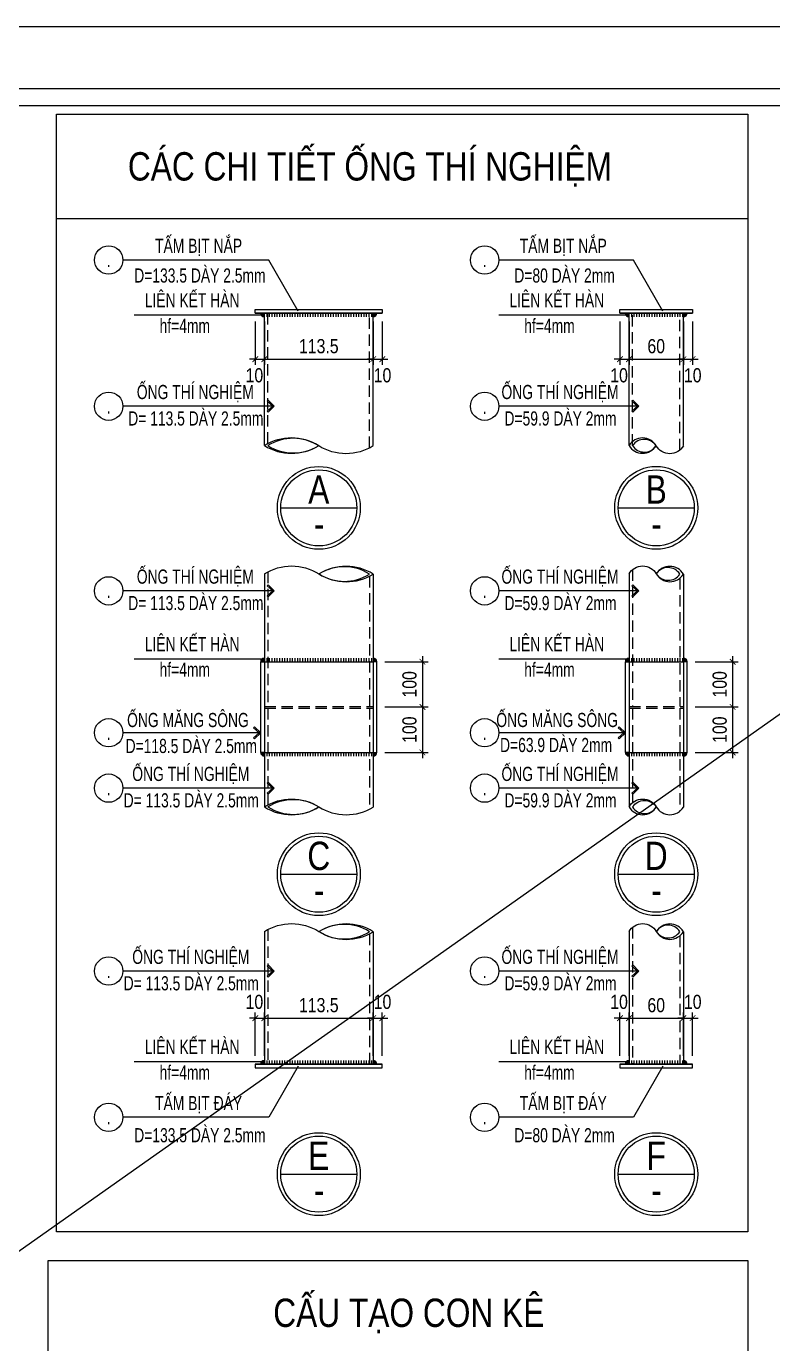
# Model space of a CAD drawing. Extents: x 171424 to 249266, y 74893 to 149166.
# Drawn here: x 207378 to 210668, y 83934 to 89743 of the extents above; entities that cross this region are included whole.
import ezdxf
from ezdxf.enums import TextEntityAlignment as Align

# ---------------------------------------------------------------- set-up
doc = ezdxf.new("R2010")
doc.units = 0
doc.header["$LTSCALE"] = 500
doc.header["$MEASUREMENT"] = 0
doc.header["$PDMODE"] = 3
doc.linetypes.add('HIDDEN', pattern=[0.375, 0.25, -0.125])
doc.layers.get('0').update_dxf_attribs({"linetype": 'CONTINUOUS'})
doc.layers.get('DEFPOINTS').update_dxf_attribs({"linetype": 'CONTINUOUS'})
for name, color, linetype in [('02.CDC.DIM', 1, 'CONTINUOUS'), ('03.CDC.BORDER', 3, 'CONTINUOUS'), ('04.CDC.HIDDEN', 8, 'HIDDEN'), ('05.CDC.STEEL', 4, 'CONTINUOUS'), ('06.CDC.TEXT', 2, 'CONTINUOUS'), ('10.CDC.HATCH', 9, 'CONTINUOUS'), ('11.CDC.NOTE', 8, 'CONTINUOUS'), ('CDC-KHUNGTEN', 7, 'CONTINUOUS'), ('CDC.10.HATCH', 9, 'CONTINUOUS')]:
    doc.layers.add(name, color=color, linetype=linetype)
doc.layers.add('KCS_Plotter', color=11, linetype='CONTINUOUS', plot=False)
doc.styles.add('ARIAL', font='arial.ttf', dxfattribs={"width": 0.8})
doc.dimstyles.new('DIM25', dxfattribs={"dimscale": 25, "dimtxt": 2.5, "dimasz": 1, "dimexe": 1, "dimexo": 0, "dimgap": 1, "dimtad": 1, "dimdec": 0, "dimdsep": 46, "dimtxsty": 'ARIAL', "dimblk": 'ARCHTICK', "dimcen": 1, "dimdle": 1, "dimclrd": 1, "dimclre": 1, "dimclrt": 2, "dimadec": 0, "dimazin": 0, "dimtfac": 1, "dimtdec": 0, "dimtix": 1, "dimtmove": 2, "dimatfit": 3, "dimldrblk": 'ARCHTICK', "dimfxl": 1, "dimtolj": 1, "dimtzin": 0, "dimarcsym": 0})

# ---------------------------------------------------------------- blocks, each defined once
blk = doc.blocks.new('_ArchTick')
at = {"color": 0, "linetype": 'ByBlock', "const_width": 0.15}
blk.add_lwpolyline([(-0.5, -0.5), (0.5, 0.5)], dxfattribs=at)
blk = doc.blocks.new('*D928')
at = {"layer": '02.CDC.DIM', "color": 1, "lineweight": -2, "transparency": 16777216}
for p, q in [((210326.5, 86940.9), (210516.8, 86940.9)), ((210491.8, 86965.9), (210491.8, 86716.3)), ((210326.5, 86741.3), (210516.8, 86741.3))]:
    blk.add_line(p, q, dxfattribs=at)
at = {"layer": 'DEFPOINTS', "color": 0, "transparency": 16777216}
for p in [(210326.5, 86940.9), (210326.5, 86741.3), (210491.8, 86741.3)]:
    blk.add_point(p, dxfattribs=at)
at = {"layer": '02.CDC.DIM', "color": 1, "lineweight": -2, "transparency": 16777216, "xscale": 25, "yscale": 25, "zscale": 25}
for p, rotation in [((210491.8, 86940.9), 90), ((210491.8, 86741.3), 270)]:
    blk.add_blockref('_ArchTick', p, dxfattribs=dict(at, rotation=rotation))
at = {"layer": '02.CDC.DIM', "color": 2, "transparency": 16777216, "insert": (210434.9, 86841.1), "char_height": 62.5, "attachment_point": 5, "rotation": 90, "style": 'ARIAL'}
blk.add_mtext('\\A1;100', dxfattribs=at)
blk = doc.blocks.new('*D929')
at = {"layer": '02.CDC.DIM', "color": 1, "lineweight": -2, "transparency": 16777216}
for p, q in [((210326.5, 86741.3), (210516.8, 86741.3)), ((210491.8, 86766.3), (210491.8, 86515.9)), ((210326.5, 86540.9), (210516.8, 86540.9))]:
    blk.add_line(p, q, dxfattribs=at)
at = {"layer": 'DEFPOINTS', "color": 0, "transparency": 16777216}
for p in [(210326.5, 86741.3), (210326.5, 86540.9), (210491.8, 86540.9)]:
    blk.add_point(p, dxfattribs=at)
at = {"layer": '02.CDC.DIM', "color": 1, "lineweight": -2, "transparency": 16777216, "xscale": 25, "yscale": 25, "zscale": 25}
for p, rotation in [((210491.8, 86741.3), 90), ((210491.8, 86540.9), 270)]:
    blk.add_blockref('_ArchTick', p, dxfattribs=dict(at, rotation=rotation))
at = {"layer": '02.CDC.DIM', "color": 2, "transparency": 16777216, "insert": (210434.9, 86641.1), "char_height": 62.5, "attachment_point": 5, "rotation": 90, "style": 'ARIAL'}
blk.add_mtext('\\A1;100', dxfattribs=at)
blk = doc.blocks.new('*D930')
at = {"layer": '02.CDC.DIM', "color": 1, "lineweight": -2, "transparency": 16777216}
for p, q in [((208958.9, 86940.9), (209149.3, 86940.9)), ((209124.3, 86965.9), (209124.3, 86716.3)), ((208958.9, 86741.3), (209149.3, 86741.3))]:
    blk.add_line(p, q, dxfattribs=at)
at = {"layer": 'DEFPOINTS', "color": 0, "transparency": 16777216}
for p in [(208958.9, 86940.9), (208958.9, 86741.3), (209124.3, 86741.3)]:
    blk.add_point(p, dxfattribs=at)
at = {"layer": '02.CDC.DIM', "color": 1, "lineweight": -2, "transparency": 16777216, "xscale": 25, "yscale": 25, "zscale": 25}
for p, rotation in [((209124.3, 86940.9), 90), ((209124.3, 86741.3), 270)]:
    blk.add_blockref('_ArchTick', p, dxfattribs=dict(at, rotation=rotation))
at = {"layer": '02.CDC.DIM', "color": 2, "transparency": 16777216, "insert": (209067.4, 86841.1), "char_height": 62.5, "attachment_point": 5, "rotation": 90, "style": 'ARIAL'}
blk.add_mtext('\\A1;100', dxfattribs=at)
blk = doc.blocks.new('*D931')
at = {"layer": '02.CDC.DIM', "color": 1, "lineweight": -2, "transparency": 16777216}
for p, q in [((208958.9, 86741.3), (209149.3, 86741.3)), ((209124.3, 86766.3), (209124.3, 86515.9)), ((208958.9, 86540.9), (209149.3, 86540.9))]:
    blk.add_line(p, q, dxfattribs=at)
at = {"layer": 'DEFPOINTS', "color": 0, "transparency": 16777216}
for p in [(208958.9, 86741.3), (208958.9, 86540.9), (209124.3, 86540.9)]:
    blk.add_point(p, dxfattribs=at)
at = {"layer": '02.CDC.DIM', "color": 1, "lineweight": -2, "transparency": 16777216, "xscale": 25, "yscale": 25, "zscale": 25}
for p, rotation in [((209124.3, 86741.3), 90), ((209124.3, 86540.9), 270)]:
    blk.add_blockref('_ArchTick', p, dxfattribs=dict(at, rotation=rotation))
at = {"layer": '02.CDC.DIM', "color": 2, "transparency": 16777216, "insert": (209067.4, 86641.1), "char_height": 62.5, "attachment_point": 5, "rotation": 90, "style": 'ARIAL'}
blk.add_mtext('\\A1;100', dxfattribs=at)
blk = doc.blocks.new('*D932')
at = {"layer": '02.CDC.DIM', "color": 1, "lineweight": -2, "transparency": 16777216}
for p, q in [((208387.4, 85369), (208362.4, 85369)), ((208387.4, 85202.5), (208387.4, 85394)), ((208387.4, 85369), (208427.4, 85369)), ((208427.4, 85202.5), (208427.4, 85394)), ((208427.4, 85369), (208452.4, 85369))]:
    blk.add_line(p, q, dxfattribs=at)
at = {"layer": 'DEFPOINTS', "color": 0, "transparency": 16777216}
for p in [(208427.4, 85369), (208387.4, 85202.5), (208427.4, 85202.5)]:
    blk.add_point(p, dxfattribs=at)
at = {"layer": '02.CDC.DIM', "color": 1, "lineweight": -2, "transparency": 16777216, "xscale": 25, "yscale": 25, "zscale": 25}
blk.add_blockref('_ArchTick', (208387.4, 85369), dxfattribs=at)
at = {"layer": '02.CDC.DIM', "color": 1, "lineweight": -2, "transparency": 16777216, "xscale": 25, "yscale": 25, "zscale": 25, "rotation": 180}
blk.add_blockref('_ArchTick', (208427.4, 85369), dxfattribs=at)
at = {"layer": '02.CDC.DIM', "color": 2, "transparency": 16777216, "insert": (208383.6, 85440.5), "char_height": 62.5, "attachment_point": 5, "style": 'ARIAL'}
blk.add_mtext('\\A1;10', dxfattribs=at)
blk = doc.blocks.new('*D933')
at = {"layer": '02.CDC.DIM', "color": 1, "lineweight": -2, "transparency": 16777216}
for p, q in [((208402.4, 85369), (208932.4, 85369)), ((208427.4, 85202.5), (208427.4, 85394)), ((208907.4, 85202.5), (208907.4, 85394))]:
    blk.add_line(p, q, dxfattribs=at)
at = {"layer": 'DEFPOINTS', "color": 0, "transparency": 16777216}
for p in [(208907.4, 85369), (208427.4, 85202.5), (208907.4, 85202.5)]:
    blk.add_point(p, dxfattribs=at)
at = {"layer": '02.CDC.DIM', "color": 1, "lineweight": -2, "transparency": 16777216, "xscale": 25, "yscale": 25, "zscale": 25, "rotation": 180}
blk.add_blockref('_ArchTick', (208427.4, 85369), dxfattribs=at)
at = {"layer": '02.CDC.DIM', "color": 1, "lineweight": -2, "transparency": 16777216, "xscale": 25, "yscale": 25, "zscale": 25}
blk.add_blockref('_ArchTick', (208907.4, 85369), dxfattribs=at)
at = {"layer": '02.CDC.DIM', "color": 2, "transparency": 16777216, "insert": (208667.4, 85426), "char_height": 62.5, "attachment_point": 5, "style": 'ARIAL'}
blk.add_mtext('\\A1;113.5', dxfattribs=at)
blk = doc.blocks.new('*D934')
at = {"layer": '02.CDC.DIM', "color": 1, "lineweight": -2, "transparency": 16777216}
for p, q in [((208907.4, 85369), (208882.4, 85369)), ((208907.4, 85202.5), (208907.4, 85394)), ((208907.4, 85369), (208947.4, 85369)), ((208947.4, 85202.5), (208947.4, 85394)), ((208947.4, 85369), (208972.4, 85369))]:
    blk.add_line(p, q, dxfattribs=at)
at = {"layer": 'DEFPOINTS', "color": 0, "transparency": 16777216}
for p in [(208947.4, 85369), (208907.4, 85202.5), (208947.4, 85202.5)]:
    blk.add_point(p, dxfattribs=at)
at = {"layer": '02.CDC.DIM', "color": 1, "lineweight": -2, "transparency": 16777216, "xscale": 25, "yscale": 25, "zscale": 25}
blk.add_blockref('_ArchTick', (208907.4, 85369), dxfattribs=at)
at = {"layer": '02.CDC.DIM', "color": 1, "lineweight": -2, "transparency": 16777216, "xscale": 25, "yscale": 25, "zscale": 25, "rotation": 180}
blk.add_blockref('_ArchTick', (208947.4, 85369), dxfattribs=at)
at = {"layer": '02.CDC.DIM', "color": 2, "transparency": 16777216, "insert": (208948.3, 85440.5), "char_height": 62.5, "attachment_point": 5, "style": 'ARIAL'}
blk.add_mtext('\\A1;10', dxfattribs=at)
blk = doc.blocks.new('*D935')
at = {"layer": '02.CDC.DIM', "color": 1, "lineweight": -2, "transparency": 16777216}
for p, q in [((209994.9, 85369), (209969.9, 85369)), ((209994.9, 85202.5), (209994.9, 85394)), ((209994.9, 85369), (210034.9, 85369)), ((210034.9, 85202.5), (210034.9, 85394)), ((210034.9, 85369), (210059.9, 85369))]:
    blk.add_line(p, q, dxfattribs=at)
at = {"layer": 'DEFPOINTS', "color": 0, "transparency": 16777216}
for p in [(210034.9, 85369), (209994.9, 85202.5), (210034.9, 85202.5)]:
    blk.add_point(p, dxfattribs=at)
at = {"layer": '02.CDC.DIM', "color": 1, "lineweight": -2, "transparency": 16777216, "xscale": 25, "yscale": 25, "zscale": 25}
blk.add_blockref('_ArchTick', (209994.9, 85369), dxfattribs=at)
at = {"layer": '02.CDC.DIM', "color": 1, "lineweight": -2, "transparency": 16777216, "xscale": 25, "yscale": 25, "zscale": 25, "rotation": 180}
blk.add_blockref('_ArchTick', (210034.9, 85369), dxfattribs=at)
at = {"layer": '02.CDC.DIM', "color": 2, "transparency": 16777216, "insert": (209991.1, 85440.5), "char_height": 62.5, "attachment_point": 5, "style": 'ARIAL'}
blk.add_mtext('\\A1;10', dxfattribs=at)
blk = doc.blocks.new('*D936')
at = {"layer": '02.CDC.DIM', "color": 1, "lineweight": -2, "transparency": 16777216}
for p, q in [((210009.9, 85369), (210299.9, 85369)), ((210034.9, 85202.5), (210034.9, 85394)), ((210274.9, 85202.5), (210274.9, 85394))]:
    blk.add_line(p, q, dxfattribs=at)
at = {"layer": 'DEFPOINTS', "color": 0, "transparency": 16777216}
for p in [(210274.9, 85369), (210034.9, 85202.5), (210274.9, 85202.5)]:
    blk.add_point(p, dxfattribs=at)
at = {"layer": '02.CDC.DIM', "color": 1, "lineweight": -2, "transparency": 16777216, "xscale": 25, "yscale": 25, "zscale": 25, "rotation": 180}
blk.add_blockref('_ArchTick', (210034.9, 85369), dxfattribs=at)
at = {"layer": '02.CDC.DIM', "color": 1, "lineweight": -2, "transparency": 16777216, "xscale": 25, "yscale": 25, "zscale": 25}
blk.add_blockref('_ArchTick', (210274.9, 85369), dxfattribs=at)
at = {"layer": '02.CDC.DIM', "color": 2, "transparency": 16777216, "insert": (210154.9, 85425.9), "char_height": 62.5, "attachment_point": 5, "style": 'ARIAL'}
blk.add_mtext('\\A1;60', dxfattribs=at)
blk = doc.blocks.new('*D937')
at = {"layer": '02.CDC.DIM', "color": 1, "lineweight": -2, "transparency": 16777216}
for p, q in [((210274.9, 85369), (210249.9, 85369)), ((210274.9, 85202.5), (210274.9, 85394)), ((210274.9, 85369), (210314.9, 85369)), ((210314.9, 85202.5), (210314.9, 85394)), ((210314.9, 85369), (210339.9, 85369))]:
    blk.add_line(p, q, dxfattribs=at)
at = {"layer": 'DEFPOINTS', "color": 0, "transparency": 16777216}
for p in [(210314.9, 85369), (210274.9, 85202.5), (210314.9, 85202.5)]:
    blk.add_point(p, dxfattribs=at)
at = {"layer": '02.CDC.DIM', "color": 1, "lineweight": -2, "transparency": 16777216, "xscale": 25, "yscale": 25, "zscale": 25}
blk.add_blockref('_ArchTick', (210274.9, 85369), dxfattribs=at)
at = {"layer": '02.CDC.DIM', "color": 1, "lineweight": -2, "transparency": 16777216, "xscale": 25, "yscale": 25, "zscale": 25, "rotation": 180}
blk.add_blockref('_ArchTick', (210314.9, 85369), dxfattribs=at)
at = {"layer": '02.CDC.DIM', "color": 2, "transparency": 16777216, "insert": (210315.9, 85440.5), "char_height": 62.5, "attachment_point": 5, "style": 'ARIAL'}
blk.add_mtext('\\A1;10', dxfattribs=at)
blk = doc.blocks.new('*D938')
at = {"layer": '02.CDC.DIM', "color": 1, "lineweight": -2, "transparency": 16777216}
for p, q in [((208387.4, 88441.7), (208387.4, 88250.2)), ((208427.4, 88441.7), (208427.4, 88250.2)), ((208387.4, 88275.2), (208362.4, 88275.2)), ((208387.4, 88275.2), (208427.4, 88275.2)), ((208427.4, 88275.2), (208452.4, 88275.2))]:
    blk.add_line(p, q, dxfattribs=at)
at = {"layer": 'DEFPOINTS', "color": 0, "transparency": 16777216}
for p in [(208387.4, 88441.7), (208427.4, 88441.7), (208427.4, 88275.2)]:
    blk.add_point(p, dxfattribs=at)
at = {"layer": '02.CDC.DIM', "color": 1, "lineweight": -2, "transparency": 16777216, "xscale": 25, "yscale": 25, "zscale": 25}
blk.add_blockref('_ArchTick', (208387.4, 88275.2), dxfattribs=at)
at = {"layer": '02.CDC.DIM', "color": 1, "lineweight": -2, "transparency": 16777216, "xscale": 25, "yscale": 25, "zscale": 25, "rotation": 180}
blk.add_blockref('_ArchTick', (208427.4, 88275.2), dxfattribs=at)
at = {"layer": '02.CDC.DIM', "color": 2, "transparency": 16777216, "insert": (208383.6, 88203.7), "char_height": 62.5, "attachment_point": 5, "style": 'ARIAL'}
blk.add_mtext('\\A1;10', dxfattribs=at)
blk = doc.blocks.new('*D939')
at = {"layer": '02.CDC.DIM', "color": 1, "lineweight": -2, "transparency": 16777216}
for p, q in [((208427.4, 88441.7), (208427.4, 88250.2)), ((208907.4, 88441.7), (208907.4, 88250.2)), ((208402.4, 88275.2), (208932.4, 88275.2))]:
    blk.add_line(p, q, dxfattribs=at)
at = {"layer": 'DEFPOINTS', "color": 0, "transparency": 16777216}
for p in [(208427.4, 88441.7), (208907.4, 88441.7), (208907.4, 88275.2)]:
    blk.add_point(p, dxfattribs=at)
at = {"layer": '02.CDC.DIM', "color": 1, "lineweight": -2, "transparency": 16777216, "xscale": 25, "yscale": 25, "zscale": 25, "rotation": 180}
blk.add_blockref('_ArchTick', (208427.4, 88275.2), dxfattribs=at)
at = {"layer": '02.CDC.DIM', "color": 1, "lineweight": -2, "transparency": 16777216, "xscale": 25, "yscale": 25, "zscale": 25}
blk.add_blockref('_ArchTick', (208907.4, 88275.2), dxfattribs=at)
at = {"layer": '02.CDC.DIM', "color": 2, "transparency": 16777216, "insert": (208667.4, 88332.2), "char_height": 62.5, "attachment_point": 5, "style": 'ARIAL'}
blk.add_mtext('\\A1;113.5', dxfattribs=at)
blk = doc.blocks.new('*D940')
at = {"layer": '02.CDC.DIM', "color": 1, "lineweight": -2, "transparency": 16777216}
for p, q in [((208907.4, 88441.7), (208907.4, 88250.2)), ((208947.4, 88441.7), (208947.4, 88250.2)), ((208907.4, 88275.2), (208882.4, 88275.2)), ((208907.4, 88275.2), (208947.4, 88275.2)), ((208947.4, 88275.2), (208972.4, 88275.2))]:
    blk.add_line(p, q, dxfattribs=at)
at = {"layer": 'DEFPOINTS', "color": 0, "transparency": 16777216}
for p in [(208907.4, 88441.7), (208947.4, 88441.7), (208947.4, 88275.2)]:
    blk.add_point(p, dxfattribs=at)
at = {"layer": '02.CDC.DIM', "color": 1, "lineweight": -2, "transparency": 16777216, "xscale": 25, "yscale": 25, "zscale": 25}
blk.add_blockref('_ArchTick', (208907.4, 88275.2), dxfattribs=at)
at = {"layer": '02.CDC.DIM', "color": 1, "lineweight": -2, "transparency": 16777216, "xscale": 25, "yscale": 25, "zscale": 25, "rotation": 180}
blk.add_blockref('_ArchTick', (208947.4, 88275.2), dxfattribs=at)
at = {"layer": '02.CDC.DIM', "color": 2, "transparency": 16777216, "insert": (208948.3, 88203.7), "char_height": 62.5, "attachment_point": 5, "style": 'ARIAL'}
blk.add_mtext('\\A1;10', dxfattribs=at)
blk = doc.blocks.new('*D941')
at = {"layer": '02.CDC.DIM', "color": 1, "lineweight": -2, "transparency": 16777216}
for p, q in [((209994.9, 88441.7), (209994.9, 88250.2)), ((210034.9, 88441.7), (210034.9, 88250.2)), ((209994.9, 88275.2), (209969.9, 88275.2)), ((209994.9, 88275.2), (210034.9, 88275.2)), ((210034.9, 88275.2), (210059.9, 88275.2))]:
    blk.add_line(p, q, dxfattribs=at)
at = {"layer": 'DEFPOINTS', "color": 0, "transparency": 16777216}
for p in [(209994.9, 88441.7), (210034.9, 88441.7), (210034.9, 88275.2)]:
    blk.add_point(p, dxfattribs=at)
at = {"layer": '02.CDC.DIM', "color": 1, "lineweight": -2, "transparency": 16777216, "xscale": 25, "yscale": 25, "zscale": 25}
blk.add_blockref('_ArchTick', (209994.9, 88275.2), dxfattribs=at)
at = {"layer": '02.CDC.DIM', "color": 1, "lineweight": -2, "transparency": 16777216, "xscale": 25, "yscale": 25, "zscale": 25, "rotation": 180}
blk.add_blockref('_ArchTick', (210034.9, 88275.2), dxfattribs=at)
at = {"layer": '02.CDC.DIM', "color": 2, "transparency": 16777216, "insert": (209991.1, 88203.7), "char_height": 62.5, "attachment_point": 5, "style": 'ARIAL'}
blk.add_mtext('\\A1;10', dxfattribs=at)
blk = doc.blocks.new('*D942')
at = {"layer": '02.CDC.DIM', "color": 1, "lineweight": -2, "transparency": 16777216}
for p, q in [((210034.9, 88441.7), (210034.9, 88250.2)), ((210274.9, 88441.7), (210274.9, 88250.2)), ((210009.9, 88275.2), (210299.9, 88275.2))]:
    blk.add_line(p, q, dxfattribs=at)
at = {"layer": 'DEFPOINTS', "color": 0, "transparency": 16777216}
for p in [(210034.9, 88441.7), (210274.9, 88441.7), (210274.9, 88275.2)]:
    blk.add_point(p, dxfattribs=at)
at = {"layer": '02.CDC.DIM', "color": 1, "lineweight": -2, "transparency": 16777216, "xscale": 25, "yscale": 25, "zscale": 25, "rotation": 180}
blk.add_blockref('_ArchTick', (210034.9, 88275.2), dxfattribs=at)
at = {"layer": '02.CDC.DIM', "color": 1, "lineweight": -2, "transparency": 16777216, "xscale": 25, "yscale": 25, "zscale": 25}
blk.add_blockref('_ArchTick', (210274.9, 88275.2), dxfattribs=at)
at = {"layer": '02.CDC.DIM', "color": 2, "transparency": 16777216, "insert": (210154.9, 88332.1), "char_height": 62.5, "attachment_point": 5, "style": 'ARIAL'}
blk.add_mtext('\\A1;60', dxfattribs=at)
blk = doc.blocks.new('*D943')
at = {"layer": '02.CDC.DIM', "color": 1, "lineweight": -2, "transparency": 16777216}
for p, q in [((210274.9, 88441.7), (210274.9, 88250.2)), ((210314.9, 88441.7), (210314.9, 88250.2)), ((210274.9, 88275.2), (210249.9, 88275.2)), ((210274.9, 88275.2), (210314.9, 88275.2)), ((210314.9, 88275.2), (210339.9, 88275.2))]:
    blk.add_line(p, q, dxfattribs=at)
at = {"layer": 'DEFPOINTS', "color": 0, "transparency": 16777216}
for p in [(210274.9, 88441.7), (210314.9, 88441.7), (210314.9, 88275.2)]:
    blk.add_point(p, dxfattribs=at)
at = {"layer": '02.CDC.DIM', "color": 1, "lineweight": -2, "transparency": 16777216, "xscale": 25, "yscale": 25, "zscale": 25}
blk.add_blockref('_ArchTick', (210274.9, 88275.2), dxfattribs=at)
at = {"layer": '02.CDC.DIM', "color": 1, "lineweight": -2, "transparency": 16777216, "xscale": 25, "yscale": 25, "zscale": 25, "rotation": 180}
blk.add_blockref('_ArchTick', (210314.9, 88275.2), dxfattribs=at)
at = {"layer": '02.CDC.DIM', "color": 2, "transparency": 16777216, "insert": (210315.9, 88203.7), "char_height": 62.5, "attachment_point": 5, "style": 'ARIAL'}
blk.add_mtext('\\A1;10', dxfattribs=at)
blk = doc.blocks.new('KHUNG A1')
at = {"layer": 'CDC-KHUNGTEN'}
blk.add_lwpolyline([(10366.22, 712.17), (10366.22, 1278.17), (9655.22, 1278.17), (9655.22, 712.17)], close=True, dxfattribs=at)
at = {"layer": 'CDC.10.HATCH', "color": 8}
blk.add_lwpolyline([(9652.22, 709.17), (10447.22, 709.17), (10447.22, 1281.17), (9652.22, 1281.17)], close=True, dxfattribs=at)
at = {"layer": 'DEFPOINTS', "color": 1}
blk.add_lwpolyline([(9617.22, 698.17), (9617.22, 1292.17), (10458.22, 1292.17), (10458.22, 698.17), (9617.22, 698.17)], close=True, dxfattribs=at)

msp = doc.modelspace()

# ---------------------------------------------------------------- hatches: boundary and pattern name
at = {"layer": '10.CDC.HATCH'}
for points in [[(208427.38, 88461.89, -0.4142136), (208411.38, 88477.89), (208427.38, 88477.89)], [(208907.38, 88461.89), (208907.38, 88477.89), (208923.38, 88477.89, -0.4142136)], [(210034.93, 88461.89, -0.4142136), (210018.93, 88477.89), (210034.93, 88477.89)], [(210274.93, 88461.89), (210274.93, 88477.89), (210290.93, 88477.89, -0.4142136)], [(208427.38, 86956.87, 0.4142136), (208411.38, 86940.87), (208427.38, 86940.87)], [(208907.38, 86956.87), (208907.38, 86940.87), (208923.38, 86940.87, 0.4142136)], [(210034.93, 86956.87, 0.4142136), (210018.93, 86940.87), (210034.93, 86940.87)], [(210274.93, 86956.87), (210274.93, 86940.87), (210290.93, 86940.87, 0.4142136)], [(208427.38, 86540.87), (208411.38, 86540.87, 0.4142136), (208427.38, 86524.87)], [(208923.38, 86540.87), (208907.38, 86540.87), (208907.38, 86524.87, 0.4142136)], [(210034.93, 86540.87), (210018.93, 86540.87, 0.4142136), (210034.93, 86524.87)], [(210290.93, 86540.87), (210274.93, 86540.87), (210274.93, 86524.87, 0.4142136)], [(208427.38, 85182.37, 0.4142136), (208411.38, 85166.37), (208427.38, 85166.37)], [(208907.38, 85182.37), (208907.38, 85166.37), (208923.38, 85166.37, 0.4142136)], [(210034.93, 85182.37, 0.4142136), (210018.93, 85166.37), (210034.93, 85166.37)], [(210274.93, 85182.37), (210274.93, 85166.37), (210290.93, 85166.37, 0.4142136)]]:
    msp.add_hatch(color=256, dxfattribs=at).paths.add_polyline_path(points)
h = msp.add_hatch(dxfattribs=at)
h.set_pattern_fill('ANSI31', color=256, scale=90, angle=45, style=0)
h.set_pattern_definition([(270, (117584.568, 117686.033), (-11.25, -2e-15), [])])
h.paths.add_polyline_path([(208907.38, 88461.89), (208427.38, 88461.89), (208427.38, 88477.89), (208907.38, 88477.89)])
h = msp.add_hatch(dxfattribs=at)
h.set_pattern_fill('ANSI31', color=256, scale=90, angle=45, style=0)
h.set_pattern_definition([(270, (117515.76, 115608.096), (-11.25, -2e-15), [])])
h.paths.add_polyline_path([(210274.93, 88461.89), (210034.93, 88461.89), (210034.93, 88477.89), (210274.93, 88477.89)])
h = msp.add_hatch(dxfattribs=at)
h.set_pattern_fill('ANSI31', color=256, scale=90, angle=45, style=0)
h.set_pattern_definition([(90, (117584.568, 57732.723), (-11.25, 2e-15), [])])
h.paths.add_polyline_path([(208907.38, 86956.87), (208427.38, 86956.87), (208427.38, 86940.87), (208907.38, 86940.87)])
h = msp.add_hatch(dxfattribs=at)
h.set_pattern_fill('ANSI31', color=256, scale=90, angle=45, style=0)
h.set_pattern_definition([(90, (117515.76, 57732.723), (-11.25, 2e-15), [])])
h.paths.add_polyline_path([(210274.93, 86956.87), (210034.93, 86956.87), (210034.93, 86940.87), (210274.93, 86940.87)])
h = msp.add_hatch(dxfattribs=at)
h.set_pattern_fill('ANSI31', color=256, scale=90, angle=45, style=0)
h.set_pattern_definition([(270, (117584.568, 115749.011), (-11.25, -2e-15), [])])
h.paths.add_polyline_path([(208907.38, 86524.87), (208427.38, 86524.87), (208427.38, 86540.87), (208907.38, 86540.87)])
h = msp.add_hatch(dxfattribs=at)
h.set_pattern_fill('ANSI31', color=256, scale=90, angle=45, style=0)
h.set_pattern_definition([(270, (117515.76, 115749.011), (-11.25, -2e-15), [])])
h.paths.add_polyline_path([(210274.93, 86524.87), (210034.93, 86524.87), (210034.93, 86540.87), (210274.93, 86540.87)])
h = msp.add_hatch(dxfattribs=at)
h.set_pattern_fill('ANSI31', color=256, scale=90, angle=45, style=0)
h.set_pattern_definition([(90, (117584.568, 55958.224), (-11.25, 2e-15), [])])
h.paths.add_polyline_path([(208907.38, 85182.37), (208427.38, 85182.37), (208427.38, 85166.37), (208907.38, 85166.37)])
h = msp.add_hatch(dxfattribs=at)
h.set_pattern_fill('ANSI31', color=256, scale=90, angle=45, style=0)
h.set_pattern_definition([(90, (117515.76, 58036.161), (-11.25, 2e-15), [])])
h.paths.add_polyline_path([(210274.93, 85182.37), (210034.93, 85182.37), (210034.93, 85166.37), (210274.93, 85166.37)])

# ---------------------------------------------------------------- linework, layer by layer
at = {"layer": '03.CDC.BORDER'}
for p, q in [((207511.43, 88895.41), (210559.07, 88895.41)), ((208387.38, 88477.89), (208947.38, 88477.89)), ((208427.38, 87893.85), (208427.38, 88477.89)), ((208907.38, 87893.85), (208907.38, 88477.89)), ((209994.93, 88477.89), (210314.93, 88477.89)), ((210034.93, 87893.85), (210034.93, 88477.89)), ((210274.93, 87893.85), (210274.93, 88477.89)), ((208427.38, 87328.39), (208427.38, 86743.48)), ((208907.38, 87327.52), (208907.38, 86743.48)), ((210034.93, 87328.39), (210034.93, 86743.48)), ((210274.93, 87327.52), (210274.93, 86743.48)), ((208427.38, 86940.87), (208907.38, 86940.87)), ((210034.93, 86940.87), (210274.93, 86940.87)), ((208427.38, 86736.35), (208427.38, 86300.71)), ((208907.38, 86736.35), (208907.38, 86299.85)), ((210034.93, 86736.35), (210034.93, 86300.71)), ((210274.93, 86736.35), (210274.93, 86299.85)), ((208427.38, 86540.87), (208907.38, 86540.87)), ((210034.93, 86540.87), (210274.93, 86540.87)), ((208427.38, 85751.27), (208427.38, 85166.37)), ((208907.38, 85750.41), (208907.38, 85166.37)), ((210034.93, 85751.27), (210034.93, 85166.37)), ((210274.93, 85750.41), (210274.93, 85166.37)), ((208387.38, 85166.37), (208947.38, 85166.37)), ((209994.93, 85166.37), (210314.93, 85166.37))]:
    msp.add_line(p, q, dxfattribs=at)
for points in [[(207511.43, 89355.41), (210559.07, 89355.41), (210559.07, 84426.68), (207511.43, 84426.68)], [(208387.38, 88477.89), (208387.38, 88493.89), (208947.38, 88493.89), (208947.38, 88477.89)], [(209994.93, 88477.89), (209994.93, 88493.89), (210314.93, 88493.89), (210314.93, 88477.89)], [(208427.38, 86540.87), (208411.38, 86540.87), (208411.38, 86940.87), (208427.38, 86940.87)], [(208907.38, 86540.87), (208923.38, 86540.87), (208923.38, 86940.87), (208907.38, 86940.87)], [(210034.93, 86540.87), (210018.93, 86540.87), (210018.93, 86940.87), (210034.93, 86940.87)], [(210274.93, 86540.87), (210290.93, 86540.87), (210290.93, 86940.87), (210274.93, 86940.87)], [(208387.38, 85166.37), (208387.38, 85150.37), (208947.38, 85150.37), (208947.38, 85166.37)], [(209994.93, 85166.37), (209994.93, 85150.37), (210314.93, 85150.37), (210314.93, 85166.37)], [(207473.77, 84299.7), (210559.07, 84299.7), (210559.07, 82792.68), (207473.77, 82792.68)]]:
    msp.add_lwpolyline(points, close=True, dxfattribs=at)
at = {"layer": '04.CDC.HIDDEN', "ltscale": 0.4}
for p, q in [((208443.38, 87902.86), (208443.38, 88477.89)), ((208891.38, 87883.79), (208891.38, 88477.89)), ((210050.93, 87893.85), (210050.93, 88477.89)), ((210258.93, 87874.1), (210258.93, 88477.89)), ((208443.38, 87337.58), (208443.38, 86743.48)), ((208891.38, 87318.51), (208891.38, 86743.48)), ((210050.93, 87347.27), (210050.93, 86743.48)), ((210258.93, 87309.09), (210258.93, 86743.48)), ((208427.38, 86743.48), (208907.38, 86743.48)), ((208427.38, 86736.35), (208907.38, 86736.35)), ((208443.38, 86736.35), (208443.38, 86309.91)), ((208891.38, 86736.35), (208891.38, 86290.83)), ((210034.93, 86743.48), (210274.93, 86743.48)), ((210034.93, 86736.35), (210274.93, 86736.35)), ((210050.93, 86736.35), (210050.93, 86319.6)), ((210258.93, 86736.35), (210258.93, 86281.41)), ((208443.38, 85760.47), (208443.38, 85166.37)), ((210050.93, 85770.16), (210050.93, 85166.37)), ((208891.38, 85741.4), (208891.38, 85166.37)), ((210258.93, 85731.97), (210258.93, 85166.37))]:
    msp.add_line(p, q, dxfattribs=at)
at = {"layer": '05.CDC.STEEL'}
for centre, start, end in [((208427.38, 88477.89), 180, 270), ((208907.38, 88477.89), 270, 0), ((210034.93, 88477.89), 180, 270), ((210274.93, 88477.89), 270, 0), ((208427.38, 86940.87), 90, 180), ((208907.38, 86940.87), 0, 90), ((210034.93, 86940.87), 90, 180), ((210274.93, 86940.87), 0, 90), ((208427.38, 86540.87), 180, 270), ((208907.38, 86540.87), 270, 0), ((210034.93, 86540.87), 180, 270), ((210274.93, 86540.87), 270, 0), ((208427.38, 85166.37), 90, 180), ((208907.38, 85166.37), 0, 90), ((210034.93, 85166.37), 90, 180), ((210274.93, 85166.37), 0, 90)]:
    msp.add_arc(centre, 16, start, end, dxfattribs=at)
at = {"layer": '10.CDC.HATCH'}
for centre in [(208667.38, 87619.29), (210154.93, 87619.37), (208667.38, 86003.71), (210154.93, 86003.71), (208667.38, 84681.06), (210154.93, 84681.14)]:
    msp.add_circle(centre, 182.71, dxfattribs=at)
at = {"layer": '11.CDC.NOTE'}
for p, q in [((208416.07, 88468.48), (207854.05, 88468.48)), ((210023.62, 88468.48), (209461.6, 88468.48)), ((208499.67, 87619.29), (208835.09, 87619.29)), ((209987.23, 87619.37), (210322.64, 87619.37)), ((208416.07, 86952.18), (207854.05, 86952.18)), ((210023.62, 86952.18), (209461.6, 86952.18)), ((208499.67, 86003.71), (208835.09, 86003.71)), ((209987.23, 86003.71), (210322.64, 86003.71)), ((208416.07, 85175.77), (207854.05, 85175.77)), ((210023.62, 85175.77), (209461.6, 85175.77)), ((208499.67, 84681.06), (208835.09, 84681.06)), ((209987.23, 84681.14), (210322.64, 84681.14))]:
    msp.add_line(p, q, dxfattribs=at)
for points in [[(208576.06, 88487.08), (208446.56, 88712.42), (207803.79, 88712.42)], [(210183.61, 88487.08), (210054.11, 88712.42), (209461.35, 88712.42)], [(208470.79, 88067.55), (208444.06, 88040.82), (208439.61, 88045.28), (208464.49, 88067.55), (208439.61, 88089.83), (208444.06, 88094.28), (208470.79, 88067.55), (208470.79, 88067.55), (207803.79, 88067.55)], [(210078.34, 88067.55), (210051.61, 88040.82), (210047.16, 88045.28), (210072.04, 88067.55), (210047.16, 88089.83), (210051.61, 88094.28), (210078.34, 88067.55), (210078.34, 88067.55), (209461.35, 88067.55)], [(208470.79, 87253.47), (208444.06, 87280.19), (208439.61, 87275.74), (208464.49, 87253.47), (208439.61, 87231.19), (208444.06, 87226.74), (208470.79, 87253.47), (208470.79, 87253.47), (207803.79, 87253.47)], [(210078.34, 87253.47), (210051.61, 87280.19), (210047.16, 87275.74), (210072.04, 87253.47), (210047.16, 87231.19), (210051.61, 87226.74), (210078.34, 87253.47), (210078.34, 87253.47), (209461.35, 87253.47)], [(208411.38, 86627.58), (208384.65, 86654.31), (208380.2, 86649.86), (208405.08, 86627.58), (208380.2, 86605.31), (208384.65, 86600.85), (208411.38, 86627.58), (208411.38, 86627.58), (207803.79, 86627.58)], [(210018.93, 86627.58), (209992.2, 86654.31), (209987.75, 86649.86), (210012.63, 86627.58), (209987.75, 86605.31), (209992.2, 86600.85), (210018.93, 86627.58), (210018.93, 86627.58), (209461.35, 86627.58)], [(208470.79, 86383.47), (208444.06, 86410.2), (208439.61, 86405.75), (208464.49, 86383.47), (208439.61, 86361.2), (208444.06, 86356.74), (208470.79, 86383.47), (208470.79, 86383.47), (207803.79, 86383.47)], [(210078.34, 86383.47), (210051.61, 86410.2), (210047.16, 86405.75), (210072.04, 86383.47), (210047.16, 86361.2), (210051.61, 86356.74), (210078.34, 86383.47), (210078.34, 86383.47), (209461.35, 86383.47)], [(208470.79, 85576.7), (208444.06, 85603.43), (208439.61, 85598.98), (208464.49, 85576.7), (208439.61, 85554.43), (208444.06, 85549.98), (208470.79, 85576.7), (208470.79, 85576.7), (207803.79, 85576.7)], [(210078.34, 85576.7), (210051.61, 85603.43), (210047.16, 85598.98), (210072.04, 85576.7), (210047.16, 85554.43), (210051.61, 85549.98), (210078.34, 85576.7), (210078.34, 85576.7), (209461.35, 85576.7)], [(208576.06, 85157.18), (208446.56, 84931.84), (207803.79, 84931.84)], [(210183.61, 85157.18), (210054.11, 84931.84), (209461.35, 84931.84)]]:
    msp.add_lwpolyline(points, dxfattribs=at)
for points in [[(208907.38, 87892.99, -0.2889796), (208667.13, 87892.99, 0.2859795), (208427.38, 87893.85, 0.5725531)], [(208667.13, 87892.99, 0.2918231), (208443.38, 87893.85)], [(210274.93, 87892.99, -0.5773503), (210154.68, 87892.99, 0.5725531), (210034.93, 87893.85, 0.5725531)], [(210154.68, 87892.99, 0.54159), (210050.93, 87893.85)], [(208427.38, 87893.85, 0.2823727), (208666.18, 87893.58, 0.2823727)], [(208443.38, 87893.85, 0.2888372), (208666.18, 87893.58, 0.129847)], [(210034.93, 87893.85, 0.5677757), (210154.17, 87893.85, 0.5677757)], [(210050.93, 87893.85, 0.553437), (210154.15, 87893.8, 0.219216)], [(208427.38, 87328.39, -0.2889796), (208667.63, 87328.39, 0.2859795), (208907.38, 87327.52, 0.5725531)], [(208907.38, 87327.52, 0.2823727), (208668.58, 87327.79, 0.2823727)], [(208891.38, 87327.52, 0.2888372), (208668.58, 87327.79, 0.129847)], [(208668.58, 87327.79, 0.2903987), (208891.38, 87327.52)], [(210034.93, 87328.39, -0.5773503), (210155.19, 87328.39, 0.5725531), (210274.93, 87327.52, 0.5725531)], [(210274.93, 87327.52, 0.5555373), (210155.05, 87328.62, 0.5677757)], [(210258.93, 87327.52, 0.5396883), (210155.05, 87328.62, 0.219216)], [(210155.19, 87328.39, 0.54159), (210258.93, 87327.52)], [(208427.38, 86300.71, -0.2889796), (208667.63, 86300.71, 0.2859795), (208907.38, 86299.85, 0.5725531)], [(208443.38, 86300.71, -0.2956031), (208667.63, 86300.71, -0.1325433)], [(210034.93, 86300.71, -0.5773503), (210155.19, 86300.71, 0.5725531), (210274.93, 86299.85, 0.5725531)], [(210050.93, 86300.71, -0.5400706), (210155.19, 86300.71, -0.2372346)], [(208427.38, 86300.71, 0.2889796), (208667.63, 86300.71, 0.5677757)], [(208443.38, 86300.71, 0.2956031), (208667.63, 86300.71, 0.1325433)], [(210034.93, 86300.71, 0.5773503), (210155.19, 86300.71, 0.5677757)], [(210050.93, 86300.71, 0.5719263), (210155.19, 86300.71, 0.2372346)], [(208427.38, 85751.27, -0.2889796), (208667.63, 85751.27, 0.2859795), (208907.38, 85750.41, 0.5725531)], [(208667.63, 85751.27, 0.2918231), (208891.38, 85750.41)], [(208907.38, 85750.41, 0.2823727), (208668.58, 85750.68, 0.2823727)], [(208891.38, 85750.41, 0.2888372), (208668.58, 85750.68, 0.129847)], [(210034.93, 85751.27, -0.5773503), (210155.19, 85751.27, 0.5725531), (210274.93, 85750.41, 0.5725531)], [(210155.19, 85751.27, 0.54159), (210258.93, 85750.41)], [(210274.93, 85750.41, 0.5677757), (210155.69, 85750.41, 0.5677757)], [(210258.93, 85750.41, 0.553437), (210155.72, 85750.45, 0.219216)]]:
    msp.add_lwpolyline(points, format="xyb", dxfattribs=at)
for centre, radius in [((207741.29, 88712.42), 62.5), ((209398.85, 88712.42), 62.5), ((207741.29, 88067.55), 62.5), ((209398.85, 88067.55), 62.5), ((208667.38, 87619.29), 167.71), ((210154.93, 87619.37), 167.71), ((207741.29, 87253.47), 62.5), ((209398.85, 87253.47), 62.5), ((207741.29, 86627.58), 62.5), ((209398.85, 86627.58), 62.5), ((207741.29, 86383.47), 62.5), ((209398.85, 86383.47), 62.5), ((208667.38, 86003.71), 167.71), ((210154.93, 86003.71), 167.71), ((207741.29, 85576.7), 62.5), ((209398.85, 85576.7), 62.5), ((207741.29, 84931.84), 62.5), ((209398.85, 84931.84), 62.5), ((208667.38, 84681.06), 167.71), ((210154.93, 84681.14), 167.71)]:
    msp.add_circle(centre, radius, dxfattribs=at)
at = {"layer": 'KCS_Plotter'}
msp.add_line((193967.17, 74892.91), (214992.17, 89742.91), dxfattribs=at)

# ---------------------------------------------------------------- block references
at = {"xscale": 25, "yscale": 25, "zscale": 25}
msp.add_blockref('KHUNG A1', (-46463.42, 57438.58), dxfattribs=at)

# ---------------------------------------------------------------- texts
at = {"layer": '06.CDC.TEXT', "style": 'ARIAL'}
for s, height, width, p in [('CÁC CHI TIẾT ỐNG THÍ NGHIỆM', 125, 0.8, (208892.84, 89062.96)), ('hf=4mm', 62.5, 0.7, (208076.74, 88391.08)), ('hf=4mm', 62.5, 0.7, (209684.3, 88391.08)), ('hf=4mm', 62.5, 0.7, (208076.74, 86874.78)), ('hf=4mm', 62.5, 0.7, (209684.3, 86874.78)), ('hf=4mm', 62.5, 0.7, (208076.74, 85098.37)), ('hf=4mm', 62.5, 0.7, (209684.3, 85098.37)), ('CẤU TẠO CON KÊ', 125, 0.8, (209064.22, 84007.25))]:
    msp.add_text(s, height=height, dxfattribs=dict(at, width=width)).set_placement(p, align=Align.CENTER)
at = {"layer": '06.CDC.TEXT', "style": 'ARIAL', "width": 0.7}
for s, p in [('TẤM BỊT NẮP', (208137.57, 88777.7)), ('TẤM BỊT NẮP', (209745.13, 88777.7)), ('D=133.5 DÀY 2.5mm', (208143.33, 88651.82)), ('D=80 DÀY 2mm', (209750.89, 88651.82)), ('LIÊN KẾT HÀN', (208109.02, 88544.41)), ('LIÊN KẾT HÀN', (209716.57, 88544.41)), ('ỐNG THÍ NGHIỆM', (208123.17, 88132.84)), ('ỐNG THÍ NGHIỆM', (209730.73, 88132.84)), ('D= 113.5 DÀY 2.5mm', (208125.3, 88021.4)), ('D=59.9 DÀY 2mm', (209732.85, 88021.4)), ('ỐNG THÍ NGHIỆM', (208123.17, 87318.75)), ('ỐNG THÍ NGHIỆM', (209730.73, 87318.75)), ('D= 113.5 DÀY 2.5mm', (208125.3, 87207.31)), ('D=59.9 DÀY 2mm', (209732.85, 87207.31)), ('LIÊN KẾT HÀN', (208109.02, 87028.11)), ('LIÊN KẾT HÀN', (209716.57, 87028.11)), ('ỐNG MĂNG SÔNG', (208090.66, 86692.87)), ('ỐNG MĂNG SÔNG', (209718.21, 86692.87)), ('D=63.9 DÀY 2mm', (209713.45, 86581.43)), ('D=118.5 DÀY 2.5mm', (208105.3, 86577.04)), ('ỐNG THÍ NGHIỆM', (208103.17, 86448.75)), ('ỐNG THÍ NGHIỆM', (209730.73, 86448.75)), ('D= 113.5 DÀY 2.5mm', (208105.3, 86337.32)), ('D=59.9 DÀY 2mm', (209732.85, 86337.32)), ('ỐNG THÍ NGHIỆM', (208103.17, 85641.99)), ('ỐNG THÍ NGHIỆM', (209730.73, 85641.99)), ('D= 113.5 DÀY 2.5mm', (208105.3, 85530.55)), ('D=59.9 DÀY 2mm', (209732.85, 85530.55)), ('LIÊN KẾT HÀN', (208109.02, 85251.7)), ('LIÊN KẾT HÀN', (209716.57, 85251.7)), ('TẤM BỊT ĐÁY', (208137.57, 84997.12)), ('TẤM BỊT ĐÁY', (209745.13, 84997.12)), ('D=133.5 DÀY 2.5mm', (208143.33, 84860.42)), ('D=80 DÀY 2mm', (209750.89, 84860.42))]:
    msp.add_text(s, height=62.5, dxfattribs=at).set_placement(p, align=Align.MIDDLE)
at = {"layer": '06.CDC.TEXT', "style": 'ARIAL'}
for s, height, width, p in [('.', 62.5, 0.7, (207741.29, 88712.42)), ('.', 62.5, 0.7, (209398.85, 88712.42)), ('.', 62.5, 0.7, (207741.29, 88066.37)), ('.', 62.5, 0.7, (209398.85, 88065.12)), ('A', 125, 0.8, (208667.38, 87700.37)), ('B', 125, 0.8, (210154.93, 87700.45)), ('-', 125, 0.8, (208668.83, 87549.27)), ('-', 125, 0.8, (210156.38, 87549.35)), ('.', 62.5, 0.7, (207741.29, 87253.47)), ('.', 62.5, 0.7, (209398.85, 87253.47)), ('.', 62.5, 0.7, (207741.29, 86627.58)), ('.', 62.5, 0.7, (209398.85, 86627.58)), ('.', 62.5, 0.7, (207741.29, 86383.47)), ('.', 62.5, 0.7, (209398.85, 86383.47)), ('C', 125, 0.8, (208667.38, 86084.79)), ('D', 125, 0.8, (210154.93, 86084.79)), ('-', 125, 0.8, (208668.83, 85933.69)), ('-', 125, 0.8, (210156.38, 85933.69)), ('.', 62.5, 0.7, (207741.29, 85576.7)), ('.', 62.5, 0.7, (209398.85, 85576.7)), ('.', 62.5, 0.7, (207741.29, 84931.84)), ('.', 62.5, 0.7, (209398.85, 84931.84)), ('E', 125, 0.8, (208667.38, 84762.14)), ('F', 125, 0.8, (210154.93, 84762.22)), ('-', 125, 0.8, (208668.83, 84611.05)), ('-', 125, 0.8, (210156.38, 84611.13))]:
    msp.add_text(s, height=height, dxfattribs=dict(at, width=width)).set_placement(p, align=Align.MIDDLE_CENTER)

# ---------------------------------------------------------------- dimensions: what is measured, and where the dimension line sits
at = {"layer": '02.CDC.DIM'}
for base, p1, p2, picture, middle in [((208427.38, 88275.23), (208387.38, 88441.74), (208427.38, 88441.74), '*D938', (208383.58, 88203.73)), ((208947.38, 88275.23), (208907.38, 88441.74), (208947.38, 88441.74), '*D940', (208948.34, 88203.73)), ((210034.93, 88275.23), (209994.93, 88441.74), (210034.93, 88441.74), '*D941', (209991.14, 88203.73)), ((210314.93, 88275.23), (210274.93, 88441.74), (210314.93, 88441.74), '*D943', (210315.89, 88203.73)), ((208427.38, 85369.03), (208387.38, 85202.52), (208427.38, 85202.52), '*D932', (208383.58, 85440.53)), ((208947.38, 85369.03), (208907.38, 85202.52), (208947.38, 85202.52), '*D934', (208948.34, 85440.53)), ((210034.93, 85369.03), (209994.93, 85202.52), (210034.93, 85202.52), '*D935', (209991.14, 85440.53)), ((210314.93, 85369.03), (210274.93, 85202.52), (210314.93, 85202.52), '*D937', (210315.89, 85440.53))]:
    dim = msp.add_linear_dim(base=base, p1=p1, p2=p2, text='10', dimstyle='DIM25', dxfattribs=at)
    dim.commit()
    dim.dimension.update_dxf_attribs({"geometry": picture, "text_midpoint": middle, "dimtype": 160})
for base, p1, p2, text, picture, middle in [((208907.38, 88275.23), (208427.38, 88441.74), (208907.38, 88441.74), '113.5', '*D939', (208667.38, 88332.16)), ((210274.93, 88275.23), (210034.93, 88441.74), (210274.93, 88441.74), '60', '*D942', (210154.93, 88332.14)), ((208907.38, 85369.03), (208427.38, 85202.52), (208907.38, 85202.52), '113.5', '*D933', (208667.38, 85425.96)), ((210274.93, 85369.03), (210034.93, 85202.52), (210274.93, 85202.52), '60', '*D936', (210154.93, 85425.94))]:
    dim = msp.add_linear_dim(base=base, p1=p1, p2=p2, text=text, dimstyle='DIM25', dxfattribs=at)
    dim.commit()
    dim.dimension.update_dxf_attribs({"geometry": picture, "text_midpoint": middle})
for base, p1, p2, picture, middle in [((209124.28, 86741.35), (208958.92, 86940.87), (208958.92, 86741.35), '*D930', (209067.37, 86841.11)), ((210491.83, 86741.35), (210326.48, 86940.87), (210326.48, 86741.35), '*D928', (210434.92, 86841.11)), ((209124.28, 86540.87), (208958.92, 86741.35), (208958.92, 86540.87), '*D931', (209067.37, 86641.11)), ((210491.83, 86540.87), (210326.48, 86741.35), (210326.48, 86540.87), '*D929', (210434.92, 86641.11))]:
    dim = msp.add_linear_dim(base=base, p1=p1, p2=p2, angle=90, text='100', dimstyle='DIM25', dxfattribs=at)
    dim.commit()
    dim.dimension.update_dxf_attribs({"geometry": picture, "text_midpoint": middle})

doc.saveas('drawing.dxf')
